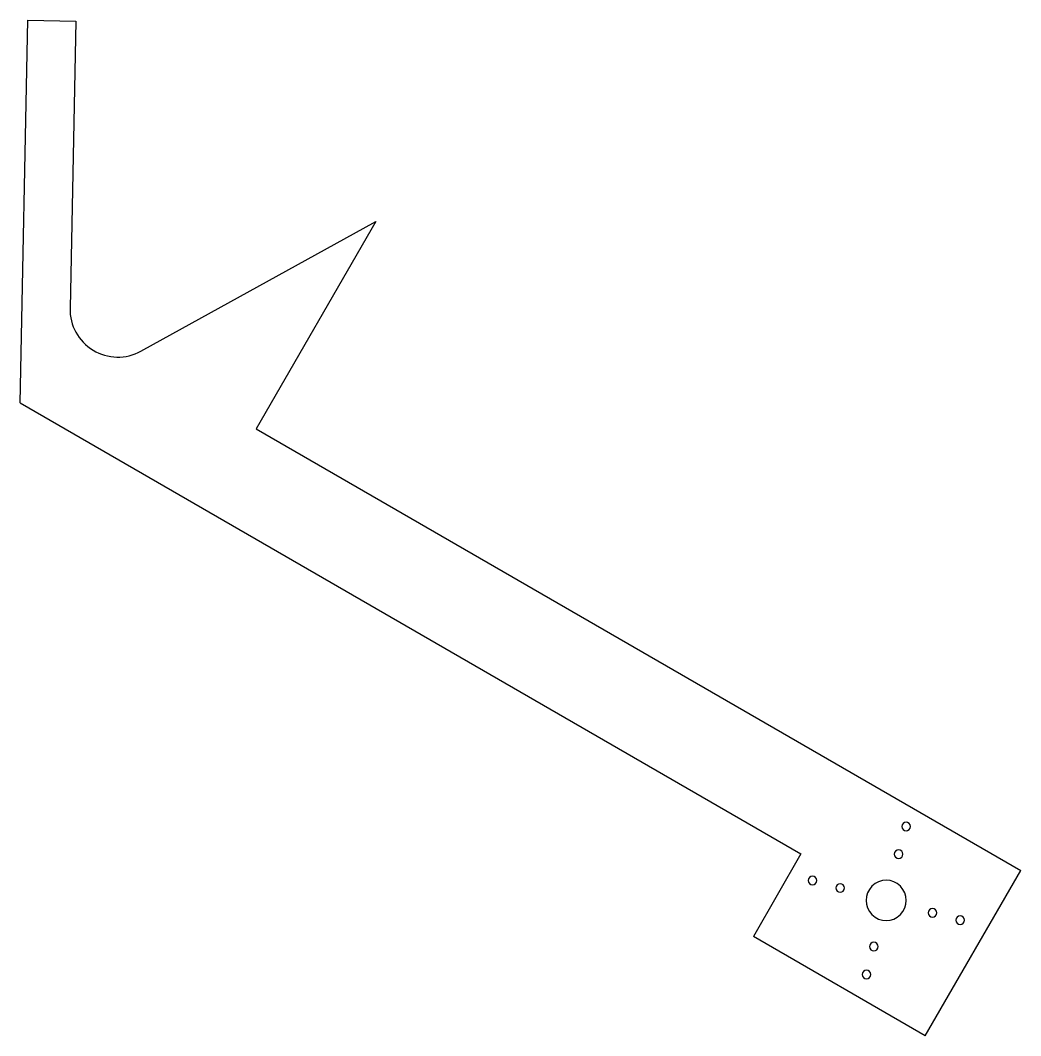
# Model space of a CAD drawing. Header units: millimetres. Extents: x -46 to 163, y -181 to 31.
import ezdxf

# ---------------------------------------------------------------- set-up
doc = ezdxf.new("R2010")
doc.units = ezdxf.units.MM
doc.layers.add('Shape2DView005', color=7, linetype='CONTINUOUS')

msp = doc.modelspace()

# ---------------------------------------------------------------- linework, layer by layer
at = {"layer": 'Shape2DView005'}
for p, q in [((-46.0729, -49.0327), (-44.4782, 30.9514)), ((-44.4782, 30.9514), (-34.4802, 30.7521)), ((-34.4802, 30.7521), (-35.6762, -29.236)), ((-20.8518, -38.1935), (28.2686, -11.1248)), ((28.2686, -11.1248), (3.26865, -54.426)), ((-46.0729, -49.0327), (117.173, -143.283)), ((3.26865, -54.426), (163.113, -146.712)), ((117.173, -143.283), (107.22, -160.521)), ((143.16, -181.271), (163.113, -146.712)), ((143.16, -181.271), (107.22, -160.521))]:
    msp.add_line(p, q, dxfattribs=at)
for centre, major_axis, start_param, end_param in [((-25.6782, -29.4353), (-7.07107, -7.07107), -0.805333, -4.99412), ((139.138, -137.547), (-0.6364, -0.6364), 0, 6.28318), ((137.589, -143.349), (-0.6364, -0.6364), 0, 6.28318), ((119.553, -148.848), (-0.6364, -0.6364), 0, 6.28318), ((134.989, -152.992), (-2.96985, -2.96985), 0, 6.28318), ((125.342, -150.401), (-0.6364, -0.6364), 0, 6.28318), ((144.655, -155.57), (-0.6364, -0.6364), 0, 6.28318), ((150.47, -157.138), (-0.6364, -0.6364), 0, 6.28318), ((132.411, -162.657), (-0.6364, -0.6364), 0, 6.28318), ((130.862, -168.46), (-0.6364, -0.6364), 0, 6.28318)]:
    msp.add_ellipse(centre, major_axis=major_axis, ratio=1, start_param=start_param, end_param=end_param, dxfattribs=at)

doc.saveas('drawing.dxf')
